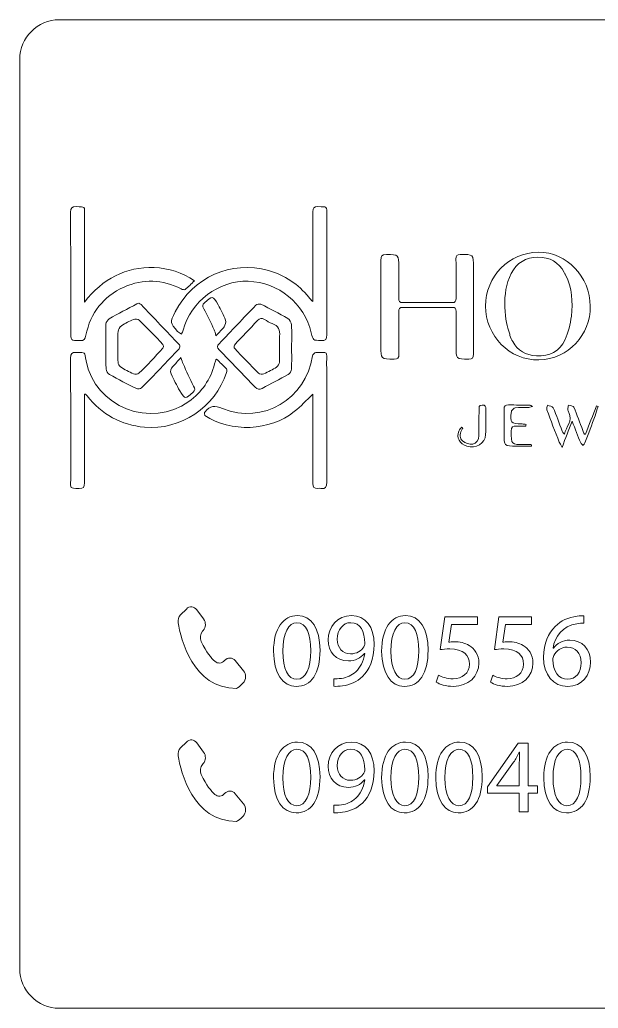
# Model space of a CAD drawing. Header units: millimetres. Extents: x -22.7 to 27.3, y 7.9 to 57.9.
# Drawn here: x -22.7 to 6.6, y 7.9 to 57.9 of the extents above; entities that cross this region are included whole.
import ezdxf

# ---------------------------------------------------------------- set-up
doc = ezdxf.new("R2010")
doc.units = ezdxf.units.MM
doc.header["$MEASUREMENT"] = 0
doc.layers.add('Layer 1', color=7, linetype='Continuous')

msp = doc.modelspace()

# ---------------------------------------------------------------- linework, layer by layer
at = {"layer": 'Layer 1', "color": 250, "lineweight": 18}
msp.add_open_spline([(-20.7048, 57.8535), (-20.7048, 57.8535), (25.2952, 57.8535), (25.2952, 57.8535), (26.3952, 57.8535), (27.2952, 56.9535), (27.2952, 55.8534), (27.2952, 55.8534), (27.2952, 9.8535), (27.2952, 9.8535), (27.2952, 8.7535), (26.3952, 7.8535), (25.2952, 7.8535), (25.2952, 7.8535), (-20.7048, 7.8535), (-20.7048, 7.8535), (-21.8047, 7.8535), (-22.7048, 8.7535), (-22.7048, 9.8535), (-22.7048, 9.8535), (-22.7048, 55.8534), (-22.7048, 55.8534), (-22.7048, 56.9535), (-21.8047, 57.8535), (-20.7048, 57.8535)], degree=3, knots=[0, 0, 0, 0, 0.125, 0.125, 0.125, 0.25, 0.25, 0.25, 0.375, 0.375, 0.375, 0.5, 0.5, 0.5, 0.625, 0.625, 0.625, 0.75, 0.75, 0.75, 0.875, 0.875, 0.875, 1, 1, 1, 1], dxfattribs=at)
at = {"layer": 'Layer 1', "color": 250, "lineweight": 9}
for points, knots in [([(-13.8655, 44.6516), (-14.0329, 44.4918), (-14.1781, 44.3406), (-14.3394, 44.2091), (-14.3744, 44.1806), (-14.4758, 44.2075), (-14.5329, 44.2364), (-15.4846, 44.7182), (-16.4599, 44.7668), (-17.4287, 44.3289), (-18.4792, 43.8539), (-19.1328, 43.0317), (-19.3562, 41.8929), (-19.3952, 41.6939), (-19.458, 41.6178), (-19.6669, 41.6235), (-20.1291, 41.6364), (-20.1293, 41.6261), (-20.1293, 42.0922), (-20.1293, 44.0998), (-20.1262, 46.1074), (-20.1334, 48.1149), (-20.1342, 48.333), (-20.0774, 48.4128), (-19.8508, 48.404), (-19.3701, 48.385), (-19.4314, 48.4338), (-19.4307, 47.9856), (-19.4287, 46.611), (-19.43, 45.2364), (-19.4303, 43.862), (-19.4303, 43.7863), (-19.4303, 43.711), (-19.4303, 43.563), (-18.5063, 44.7605), (-17.3557, 45.3655), (-15.9006, 45.3158), (-15.1729, 45.2909), (-14.4968, 45.0773), (-13.8655, 44.6516)], [0, 0, 0, 0, 0.0769231, 0.0769231, 0.0769231, 0.1538462, 0.1538462, 0.1538462, 0.2307692, 0.2307692, 0.2307692, 0.3076923, 0.3076923, 0.3076923, 0.3846154, 0.3846154, 0.3846154, 0.4615385, 0.4615385, 0.4615385, 0.5384615, 0.5384615, 0.5384615, 0.6153846, 0.6153846, 0.6153846, 0.6923077, 0.6923077, 0.6923077, 0.7692308, 0.7692308, 0.7692308, 0.8461538, 0.8461538, 0.8461538, 0.9230769, 0.9230769, 0.9230769, 1, 1, 1, 1]), ([(-7.8727, 43.6108), (-7.8727, 43.7096), (-7.8727, 43.7748), (-7.8727, 43.8401), (-7.8727, 45.2743), (-7.8696, 46.7085), (-7.8766, 48.1427), (-7.8777, 48.3363), (-7.8275, 48.4101), (-7.6242, 48.4022), (-7.1272, 48.3832), (-7.1772, 48.4591), (-7.1769, 47.9568), (-7.1757, 45.9441), (-7.1796, 43.9312), (-7.1721, 41.9185), (-7.1713, 41.6958), (-7.2208, 41.6082), (-7.4621, 41.6218), (-7.8654, 41.6444), (-7.8662, 41.6291), (-7.9586, 42.0165), (-8.3159, 43.5148), (-9.6063, 44.5724), (-11.1435, 44.6261), (-12.6326, 44.6785), (-14.0605, 43.6044), (-14.4311, 42.1566), (-14.4495, 42.084), (-14.4918, 42.0176), (-14.5231, 41.9482), (-14.588, 41.9953), (-14.6637, 42.0325), (-14.7162, 42.0906), (-15.1117, 42.5291), (-15.1103, 42.5304), (-14.8353, 43.0721), (-13.9399, 44.8349), (-12.0111, 45.6996), (-10.1199, 45.1706), (-9.2966, 44.9405), (-8.6149, 44.4799), (-8.0747, 43.8143), (-8.033, 43.7628), (-7.9922, 43.7105), (-7.9492, 43.6602), (-7.9383, 43.6477), (-7.9204, 43.6411), (-7.8727, 43.6108)], [0, 0, 0, 0, 0.0625, 0.0625, 0.0625, 0.125, 0.125, 0.125, 0.1875, 0.1875, 0.1875, 0.25, 0.25, 0.25, 0.3125, 0.3125, 0.3125, 0.375, 0.375, 0.375, 0.4375, 0.4375, 0.4375, 0.5, 0.5, 0.5, 0.5625, 0.5625, 0.5625, 0.625, 0.625, 0.625, 0.6875, 0.6875, 0.6875, 0.75, 0.75, 0.75, 0.8125, 0.8125, 0.8125, 0.875, 0.875, 0.875, 0.9375, 0.9375, 0.9375, 1, 1, 1, 1]), ([(6.1568, 43.3597), (6.1754, 41.9202), (5.0613, 40.6936), (3.5622, 40.6513), (2.0793, 40.6095), (0.8613, 41.8678), (0.8605, 43.3749), (0.8598, 44.8711), (2.0559, 46.0887), (3.531, 46.0933), (4.9765, 46.098), (6.1516, 44.8744), (6.1568, 43.3597)], [0, 0, 0, 0, 0.25, 0.25, 0.25, 0.5, 0.5, 0.5, 0.75, 0.75, 0.75, 1, 1, 1, 1]), ([(0.2474, 43.325), (0.2478, 42.5293), (0.2437, 41.7335), (0.2508, 40.9378), (0.2525, 40.756), (0.207, 40.6821), (0.0082, 40.6846), (-0.6333, 40.6928), (-0.6332, 40.6852), (-0.6328, 41.3305), (-0.6322, 41.9213), (-0.6363, 42.5122), (-0.6302, 43.1028), (-0.6286, 43.2514), (-0.6769, 43.3032), (-0.8272, 43.3024), (-1.6591, 43.297), (-2.4911, 43.2967), (-3.3231, 43.3025), (-3.4827, 43.3035), (-3.5319, 43.245), (-3.5306, 43.0908), (-3.5253, 42.3736), (-3.5321, 41.6562), (-3.5253, 40.9389), (-3.5236, 40.7581), (-3.5701, 40.6824), (-3.769, 40.6844), (-4.4317, 40.6906), (-4.4317, 40.6833), (-4.4317, 41.3442), (-4.4319, 42.791), (-4.4285, 44.2376), (-4.4367, 45.6844), (-4.4379, 45.9003), (-4.3815, 45.9821), (-4.1537, 45.9778), (-3.5284, 45.9661), (-3.5282, 45.9751), (-3.5282, 45.3418), (-3.5284, 44.8172), (-3.5245, 44.2928), (-3.5315, 43.7684), (-3.5337, 43.6054), (-3.4783, 43.545), (-3.3121, 43.5463), (-2.4862, 43.5519), (-1.6602, 43.5519), (-0.8344, 43.5463), (-0.6726, 43.545), (-0.6288, 43.6076), (-0.6302, 43.7601), (-0.6362, 44.4231), (-0.6286, 45.0864), (-0.6355, 45.7495), (-0.6373, 45.9142), (-0.5797, 45.9709), (-0.4168, 45.9741), (0.2472, 45.9876), (0.2472, 45.9913), (0.2472, 45.3324), (0.2472, 44.6633), (0.2472, 43.9941), (0.2474, 43.325)], [0, 0, 0, 0, 0.047619, 0.047619, 0.047619, 0.0952381, 0.0952381, 0.0952381, 0.1428571, 0.1428571, 0.1428571, 0.1904762, 0.1904762, 0.1904762, 0.2380952, 0.2380952, 0.2380952, 0.2857143, 0.2857143, 0.2857143, 0.3333333, 0.3333333, 0.3333333, 0.3809524, 0.3809524, 0.3809524, 0.4285714, 0.4285714, 0.4285714, 0.4761905, 0.4761905, 0.4761905, 0.5238095, 0.5238095, 0.5238095, 0.5714286, 0.5714286, 0.5714286, 0.6190476, 0.6190476, 0.6190476, 0.6666667, 0.6666667, 0.6666667, 0.7142857, 0.7142857, 0.7142857, 0.7619048, 0.7619048, 0.7619048, 0.8095238, 0.8095238, 0.8095238, 0.8571429, 0.8571429, 0.8571429, 0.9047619, 0.9047619, 0.9047619, 0.952381, 0.952381, 0.952381, 1, 1, 1, 1]), ([(2.0931, 41.885), (2.1329, 41.7713), (2.1817, 41.6666), (2.239, 41.5711), (2.48, 41.1357), (2.8904, 40.8822), (3.4414, 40.8539), (4.0925, 40.8201), (4.6137, 41.072), (4.8821, 41.6724), (5.0482, 42.0438), (5.1536, 42.458), (5.2014, 42.8633), (5.2855, 43.5744), (5.239, 44.2864), (4.912, 44.9452), (4.8907, 44.9882), (4.8684, 45.0295), (4.845, 45.0693), (4.845, 45.0693), (4.8445, 45.0702), (4.8445, 45.0702), (4.8445, 45.0702), (4.8433, 45.0722), (4.8433, 45.0722), (4.5612, 45.5832), (4.1176, 45.8484), (3.5099, 45.8442), (2.8905, 45.8398), (2.4389, 45.5635), (2.1563, 45.015), (1.8896, 44.4977), (1.8266, 43.9386), (1.8356, 43.3666), (1.8356, 43.3666), (1.8427, 43.326), (1.8427, 43.326), (1.8427, 43.326), (1.8422, 43.3238), (1.8422, 43.3238), (1.8709, 42.6743), (1.9429, 42.3609), (2.0817, 41.9506), (2.0817, 41.9506), (2.0931, 41.885), (2.0931, 41.885)], [0, 0, 0, 0, 0.0666667, 0.0666667, 0.0666667, 0.1333333, 0.1333333, 0.1333333, 0.2, 0.2, 0.2, 0.2666667, 0.2666667, 0.2666667, 0.3333333, 0.3333333, 0.3333333, 0.4, 0.4, 0.4, 0.4666667, 0.4666667, 0.4666667, 0.5333333, 0.5333333, 0.5333333, 0.6, 0.6, 0.6, 0.6666667, 0.6666667, 0.6666667, 0.7333333, 0.7333333, 0.7333333, 0.8, 0.8, 0.8, 0.8666667, 0.8666667, 0.8666667, 0.9333333, 0.9333333, 0.9333333, 1, 1, 1, 1]), ([(-16.6832, 43.5189), (-16.6478, 43.4965), (-16.6019, 43.4782), (-16.5706, 43.4458), (-15.9211, 42.7694), (-15.2717, 42.0927), (-14.6295, 41.4092), (-14.5979, 41.3759), (-14.6066, 41.254), (-14.642, 41.2163), (-15.2689, 40.5504), (-15.9, 39.8884), (-16.5406, 39.2356), (-16.5914, 39.1837), (-16.7364, 39.1648), (-16.8042, 39.1981), (-17.2627, 39.4239), (-17.7162, 39.6604), (-18.1607, 39.9121), (-18.2475, 39.9615), (-18.3396, 40.0921), (-18.3414, 40.1869), (-18.3563, 40.9452), (-18.3556, 41.7041), (-18.3426, 42.4626), (-18.3411, 42.5552), (-18.261, 42.6856), (-18.1795, 42.7314), (-17.7191, 42.9922), (-17.2472, 43.2325), (-16.7791, 43.4794), (-16.7529, 43.4932), (-16.7241, 43.5022), (-16.6832, 43.5189)], [0, 0, 0, 0, 0.0909091, 0.0909091, 0.0909091, 0.1818182, 0.1818182, 0.1818182, 0.2727273, 0.2727273, 0.2727273, 0.3636364, 0.3636364, 0.3636364, 0.4545455, 0.4545455, 0.4545455, 0.5454545, 0.5454545, 0.5454545, 0.6363636, 0.6363636, 0.6363636, 0.7272727, 0.7272727, 0.7272727, 0.8181818, 0.8181818, 0.8181818, 0.9090909, 0.9090909, 0.9090909, 1, 1, 1, 1]), ([(-12.7776, 41.8729), (-12.8214, 42.0212), (-12.8345, 42.1043), (-12.869, 42.1769), (-13.0384, 42.5336), (-13.2006, 42.8946), (-13.3931, 43.2384), (-13.4689, 43.3737), (-13.4649, 43.4457), (-13.3559, 43.5434), (-12.9585, 43.8991), (-12.9349, 43.9027), (-12.665, 43.4327), (-12.5217, 43.1834), (-12.3929, 42.9224), (-12.2925, 42.6537), (-12.259, 42.564), (-12.3049, 42.4145), (-12.3648, 42.3267), (-12.4675, 42.1761), (-12.61, 42.0526), (-12.7776, 41.8729)], [0, 0, 0, 0, 0.1428571, 0.1428571, 0.1428571, 0.2857143, 0.2857143, 0.2857143, 0.4285714, 0.4285714, 0.4285714, 0.5714286, 0.5714286, 0.5714286, 0.7142857, 0.7142857, 0.7142857, 0.8571429, 0.8571429, 0.8571429, 1, 1, 1, 1]), ([(-8.9506, 41.3173), (-8.9506, 40.9379), (-8.94, 40.5581), (-8.9582, 40.1797), (-8.9627, 40.0874), (-9.0399, 39.9617), (-9.1203, 39.9161), (-9.5539, 39.6693), (-10.0007, 39.4455), (-10.4396, 39.2077), (-10.5834, 39.1297), (-10.6843, 39.144), (-10.8019, 39.2684), (-11.4005, 39.9029), (-12.0057, 40.5308), (-12.6148, 41.1553), (-12.7278, 41.2713), (-12.7325, 41.3504), (-12.6184, 41.4689), (-11.9976, 42.1145), (-11.386, 42.7689), (-10.7618, 43.4111), (-10.7095, 43.4647), (-10.5662, 43.4932), (-10.5009, 43.4611), (-10.0427, 43.2357), (-9.5878, 43.0014), (-9.1464, 42.7445), (-9.0504, 42.6886), (-8.9662, 42.5334), (-8.9586, 42.4185), (-8.9348, 42.0528), (-8.9498, 41.6846), (-8.9498, 41.3173), (-8.95, 41.3173), (-8.9503, 41.3173), (-8.9506, 41.3173)], [0, 0, 0, 0, 0.0833333, 0.0833333, 0.0833333, 0.1666667, 0.1666667, 0.1666667, 0.25, 0.25, 0.25, 0.3333333, 0.3333333, 0.3333333, 0.4166667, 0.4166667, 0.4166667, 0.5, 0.5, 0.5, 0.5833333, 0.5833333, 0.5833333, 0.6666667, 0.6666667, 0.6666667, 0.75, 0.75, 0.75, 0.8333333, 0.8333333, 0.8333333, 0.9166667, 0.9166667, 0.9166667, 1, 1, 1, 1]), ([(-17.7389, 41.323), (-17.7385, 41.323), (-17.7381, 41.323), (-17.7375, 41.323), (-17.7375, 41.0578), (-17.7473, 40.7923), (-17.7316, 40.5279), (-17.7268, 40.4472), (-17.6717, 40.3398), (-17.6058, 40.2975), (-17.3987, 40.1644), (-17.1811, 40.0439), (-16.9558, 39.9455), (-16.8779, 39.9116), (-16.728, 39.9194), (-16.6745, 39.9725), (-16.261, 40.3839), (-15.8605, 40.8089), (-15.4643, 41.2375), (-15.4308, 41.2736), (-15.4296, 41.3938), (-15.4625, 41.4289), (-15.8533, 41.8462), (-16.2484, 42.2604), (-16.6573, 42.6601), (-16.7146, 42.716), (-16.8672, 42.7279), (-16.9494, 42.6948), (-17.1607, 42.6102), (-17.3675, 42.5041), (-17.5545, 42.3751), (-17.6419, 42.315), (-17.7202, 42.1863), (-17.7308, 42.0814), (-17.7561, 41.8309), (-17.7389, 41.5759), (-17.7389, 41.323)], [0, 0, 0, 0, 0.0833333, 0.0833333, 0.0833333, 0.1666667, 0.1666667, 0.1666667, 0.25, 0.25, 0.25, 0.3333333, 0.3333333, 0.3333333, 0.4166667, 0.4166667, 0.4166667, 0.5, 0.5, 0.5, 0.5833333, 0.5833333, 0.5833333, 0.6666667, 0.6666667, 0.6666667, 0.75, 0.75, 0.75, 0.8333333, 0.8333333, 0.8333333, 0.9166667, 0.9166667, 0.9166667, 1, 1, 1, 1]), ([(-9.5636, 41.2856), (-9.5636, 41.4723), (-9.5797, 41.6606), (-9.5599, 41.8451), (-9.5261, 42.1595), (-9.6133, 42.3799), (-9.9366, 42.4855), (-10.0715, 42.5296), (-10.1923, 42.6182), (-10.3164, 42.692), (-10.4558, 42.7751), (-10.5669, 42.7586), (-10.6809, 42.6362), (-11.0663, 42.2225), (-11.4608, 41.8175), (-11.8443, 41.4021), (-11.8722, 41.3717), (-11.8631, 41.2625), (-11.8307, 41.2279), (-11.4365, 40.8063), (-11.0392, 40.3873), (-10.6288, 39.982), (-10.5745, 39.9282), (-10.4263, 39.9172), (-10.3483, 39.9497), (-10.1272, 40.0425), (-9.9129, 40.157), (-9.7107, 40.2864), (-9.6396, 40.3319), (-9.5768, 40.4423), (-9.5706, 40.5276), (-9.5521, 40.779), (-9.5638, 41.0327), (-9.5636, 41.2856)], [0, 0, 0, 0, 0.0909091, 0.0909091, 0.0909091, 0.1818182, 0.1818182, 0.1818182, 0.2727273, 0.2727273, 0.2727273, 0.3636364, 0.3636364, 0.3636364, 0.4545455, 0.4545455, 0.4545455, 0.5454545, 0.5454545, 0.5454545, 0.6363636, 0.6363636, 0.6363636, 0.7272727, 0.7272727, 0.7272727, 0.8181818, 0.8181818, 0.8181818, 0.9090909, 0.9090909, 0.9090909, 1, 1, 1, 1]), ([(-19.4298, 38.9221), (-19.4298, 38.7818), (-19.4298, 38.646), (-19.4298, 38.5099), (-19.4296, 37.1482), (-19.4339, 35.7861), (-19.4245, 34.4244), (-19.423, 34.2063), (-19.4955, 34.1425), (-19.7039, 34.1474), (-20.2044, 34.1588), (-20.1279, 34.1292), (-20.1284, 34.5786), (-20.1304, 36.6335), (-20.1259, 38.6883), (-20.1338, 40.7433), (-20.1346, 40.9645), (-20.0728, 41.038), (-19.8488, 41.0294), (-19.3383, 41.0099), (-19.4429, 41.0788), (-19.3519, 40.6046), (-18.9036, 38.2674), (-16.0668, 37.1414), (-14.1469, 38.5456), (-13.4947, 39.0226), (-13.0483, 39.6534), (-12.8477, 40.4458), (-12.8313, 40.5099), (-12.8109, 40.5732), (-12.7904, 40.636), (-12.785, 40.6523), (-12.772, 40.6656), (-12.7541, 40.6936), (-12.5805, 40.5252), (-12.4048, 40.3652), (-12.2448, 40.1909), (-12.2138, 40.1571), (-12.2294, 40.0629), (-12.2476, 40.004), (-12.7884, 38.2728), (-14.5968, 37.0753), (-16.3905, 37.2434), (-17.5915, 37.3561), (-18.5554, 37.8872), (-19.2987, 38.8309), (-19.3209, 38.8592), (-19.3451, 38.886), (-19.3708, 38.9114), (-19.3774, 38.918), (-19.3926, 38.9158), (-19.4298, 38.9221)], [0, 0, 0, 0, 0.0588235, 0.0588235, 0.0588235, 0.1176471, 0.1176471, 0.1176471, 0.1764706, 0.1764706, 0.1764706, 0.2352941, 0.2352941, 0.2352941, 0.2941176, 0.2941176, 0.2941176, 0.3529412, 0.3529412, 0.3529412, 0.4117647, 0.4117647, 0.4117647, 0.4705882, 0.4705882, 0.4705882, 0.5294118, 0.5294118, 0.5294118, 0.5882353, 0.5882353, 0.5882353, 0.6470588, 0.6470588, 0.6470588, 0.7058824, 0.7058824, 0.7058824, 0.7647059, 0.7647059, 0.7647059, 0.8235294, 0.8235294, 0.8235294, 0.8823529, 0.8823529, 0.8823529, 0.9411765, 0.9411765, 0.9411765, 1, 1, 1, 1]), ([(-7.8723, 38.9132), (-8.1954, 38.6083), (-8.4863, 38.2952), (-8.8161, 38.0303), (-10.0408, 37.0461), (-12.0456, 36.9649), (-13.3336, 37.8354), (-13.3631, 37.8553), (-13.3486, 37.9419), (-13.3515, 37.9977), (-13.3519, 38.0048), (-13.3322, 38.0114), (-13.3252, 38.0206), (-13.0819, 38.3453), (-12.8387, 38.345), (-12.4471, 38.1877), (-10.401, 37.3647), (-8.222, 38.664), (-7.8947, 40.8535), (-7.8851, 40.9177), (-7.7815, 41.0165), (-7.7211, 41.0172), (-7.0832, 41.0241), (-7.179, 41.099), (-7.1778, 40.5146), (-7.1738, 38.4951), (-7.1798, 36.4753), (-7.1717, 34.4558), (-7.1707, 34.2222), (-7.232, 34.1146), (-7.4747, 34.151), (-7.5276, 34.1588), (-7.5834, 34.1556), (-7.6372, 34.1507), (-7.8146, 34.1343), (-7.8777, 34.2052), (-7.8769, 34.3895), (-7.8699, 35.8002), (-7.8724, 37.2109), (-7.8723, 38.6216), (-7.8723, 38.7172), (-7.8723, 38.8127), (-7.8723, 38.9132)], [0, 0, 0, 0, 0.0714286, 0.0714286, 0.0714286, 0.1428571, 0.1428571, 0.1428571, 0.2142857, 0.2142857, 0.2142857, 0.2857143, 0.2857143, 0.2857143, 0.3571429, 0.3571429, 0.3571429, 0.4285714, 0.4285714, 0.4285714, 0.5, 0.5, 0.5, 0.5714286, 0.5714286, 0.5714286, 0.6428571, 0.6428571, 0.6428571, 0.7142857, 0.7142857, 0.7142857, 0.7857143, 0.7857143, 0.7857143, 0.8571429, 0.8571429, 0.8571429, 0.9285714, 0.9285714, 0.9285714, 1, 1, 1, 1]), ([(-14.5552, 40.7744), (-14.4978, 40.6087), (-14.4767, 40.5292), (-14.4432, 40.4553), (-14.2696, 40.0746), (-14.1038, 39.6894), (-13.9109, 39.3186), (-13.8446, 39.1911), (-13.8199, 39.1192), (-13.9342, 39.0123), (-14.3233, 38.6482), (-14.332, 38.6372), (-14.6107, 39.0882), (-14.7776, 39.358), (-14.9016, 39.6547), (-15.0403, 39.9416), (-15.1085, 40.083), (-15.076, 40.2005), (-14.9586, 40.3135), (-14.8263, 40.4407), (-14.715, 40.5894), (-14.5552, 40.7744)], [0, 0, 0, 0, 0.1428571, 0.1428571, 0.1428571, 0.2857143, 0.2857143, 0.2857143, 0.4285714, 0.4285714, 0.4285714, 0.5714286, 0.5714286, 0.5714286, 0.7142857, 0.7142857, 0.7142857, 0.8571429, 0.8571429, 0.8571429, 1, 1, 1, 1]), ([(-0.2811, 37.2028), (-0.3052, 37.1628), (-0.3308, 37.1239), (-0.3532, 37.0831), (-0.4576, 36.8923), (-0.4521, 36.6747), (-0.3012, 36.5486), (-0.1708, 36.4396), (0.0492, 36.3664), (0.2146, 36.3889), (0.405, 36.4148), (0.5285, 36.5961), (0.5281, 36.8195), (0.527, 37.2595), (0.5277, 37.6994), (0.5313, 38.1392), (0.5322, 38.2437), (0.5103, 38.3602), (0.6859, 38.3643), (0.8474, 38.3682), (0.8832, 38.2824), (0.8824, 38.1544), (0.8798, 37.7279), (0.8915, 37.3003), (0.8645, 36.8752), (0.8355, 36.4217), (0.3663, 36.1418), (-0.0796, 36.2862), (-0.4597, 36.409), (-0.6201, 36.6981), (-0.4917, 37.0518), (-0.4641, 37.128), (-0.3894, 37.187), (-0.3362, 37.2542), (-0.3179, 37.2369), (-0.2994, 37.2198), (-0.2811, 37.2028)], [0, 0, 0, 0, 0.0833333, 0.0833333, 0.0833333, 0.1666667, 0.1666667, 0.1666667, 0.25, 0.25, 0.25, 0.3333333, 0.3333333, 0.3333333, 0.4166667, 0.4166667, 0.4166667, 0.5, 0.5, 0.5, 0.5833333, 0.5833333, 0.5833333, 0.6666667, 0.6666667, 0.6666667, 0.75, 0.75, 0.75, 0.8333333, 0.8333333, 0.8333333, 0.9166667, 0.9166667, 0.9166667, 1, 1, 1, 1]), ([(3.1805, 36.2853), (2.9322, 36.2853), (2.6838, 36.2853), (2.4354, 36.2853), (1.7984, 36.2853), (1.7984, 36.2853), (1.7986, 36.9298), (1.7986, 37.3397), (1.8015, 37.7497), (1.7981, 38.1597), (1.7968, 38.3137), (1.8652, 38.3796), (2.0167, 38.3759), (2.3833, 38.3665), (2.7503, 38.3609), (3.1171, 38.3519), (3.1371, 38.3513), (3.1571, 38.3349), (3.2439, 38.2962), (3.1199, 38.2683), (3.0586, 38.2438), (2.997, 38.2422), (2.7861, 38.2367), (2.5735, 38.2525), (2.3647, 38.2309), (2.2963, 38.2239), (2.2359, 38.1288), (2.1735, 38.0723), (2.1666, 38.0661), (2.1689, 38.0493), (2.1674, 38.0374), (2.0911, 37.461), (2.1302, 37.4161), (2.7069, 37.4072), (2.774, 37.4061), (2.8409, 37.3913), (2.9077, 37.3826), (2.907, 37.3553), (2.9063, 37.3278), (2.9056, 37.3), (2.7455, 37.3), (2.5843, 37.2908), (2.4247, 37.3025), (2.2329, 37.3166), (2.1579, 37.2514), (2.1584, 37.0484), (2.1605, 36.3609), (2.1542, 36.3609), (2.8378, 36.3609), (2.9508, 36.3609), (3.0638, 36.3609), (3.1764, 36.3609), (3.1778, 36.3358), (3.1792, 36.3105), (3.1805, 36.2853)], [0, 0, 0, 0, 0.0555556, 0.0555556, 0.0555556, 0.1111111, 0.1111111, 0.1111111, 0.1666667, 0.1666667, 0.1666667, 0.2222222, 0.2222222, 0.2222222, 0.2777778, 0.2777778, 0.2777778, 0.3333333, 0.3333333, 0.3333333, 0.3888889, 0.3888889, 0.3888889, 0.4444444, 0.4444444, 0.4444444, 0.5, 0.5, 0.5, 0.5555556, 0.5555556, 0.5555556, 0.6111111, 0.6111111, 0.6111111, 0.6666667, 0.6666667, 0.6666667, 0.7222222, 0.7222222, 0.7222222, 0.7777778, 0.7777778, 0.7777778, 0.8333333, 0.8333333, 0.8333333, 0.8888889, 0.8888889, 0.8888889, 0.9444444, 0.9444444, 0.9444444, 1, 1, 1, 1]), ([(5.9212, 36.8847), (6.104, 37.3651), (6.2871, 37.8456), (6.4699, 38.3263), (6.4972, 38.3169), (6.5243, 38.3077), (6.5512, 38.2983), (6.5027, 38.1391), (6.4617, 37.9771), (6.4042, 37.8211), (6.2361, 37.3643), (6.0627, 36.9092), (5.8881, 36.455), (5.8681, 36.4031), (5.8247, 36.3599), (5.7923, 36.3127), (5.752, 36.3591), (5.6959, 36.3991), (5.6738, 36.4528), (5.5335, 36.7948), (5.401, 37.1399), (5.2386, 37.5537), (5.062, 37.088), (4.9113, 36.6908), (4.735, 36.2254), (4.661, 36.3604), (4.6178, 36.4213), (4.5917, 36.4886), (4.3788, 37.0322), (4.1651, 37.5754), (3.9637, 38.123), (3.9396, 38.1885), (3.9864, 38.2801), (4.0002, 38.3596), (4.0976, 38.3181), (4.2527, 38.3016), (4.283, 38.2313), (4.4504, 37.8451), (4.5862, 37.4454), (4.7347, 37.0513), (4.755, 36.9981), (4.7871, 36.9495), (4.8484, 36.8976), (4.9389, 37.262), (5.2756, 37.5624), (5.0819, 37.9868), (5.0571, 38.0416), (5.0275, 38.0997), (5.0255, 38.157), (5.023, 38.2255), (5.0475, 38.2949), (5.0606, 38.364), (5.1523, 38.3293), (5.2997, 38.319), (5.3268, 38.2565), (5.4933, 37.8708), (5.6325, 37.4733), (5.7816, 37.0798), (5.8061, 37.0151), (5.8337, 36.9513), (5.8599, 36.8872), (5.8801, 36.8864), (5.9008, 36.8855), (5.9212, 36.8847)], [0, 0, 0, 0, 0.047619, 0.047619, 0.047619, 0.0952381, 0.0952381, 0.0952381, 0.1428571, 0.1428571, 0.1428571, 0.1904762, 0.1904762, 0.1904762, 0.2380952, 0.2380952, 0.2380952, 0.2857143, 0.2857143, 0.2857143, 0.3333333, 0.3333333, 0.3333333, 0.3809524, 0.3809524, 0.3809524, 0.4285714, 0.4285714, 0.4285714, 0.4761905, 0.4761905, 0.4761905, 0.5238095, 0.5238095, 0.5238095, 0.5714286, 0.5714286, 0.5714286, 0.6190476, 0.6190476, 0.6190476, 0.6666667, 0.6666667, 0.6666667, 0.7142857, 0.7142857, 0.7142857, 0.7619048, 0.7619048, 0.7619048, 0.8095238, 0.8095238, 0.8095238, 0.8571429, 0.8571429, 0.8571429, 0.9047619, 0.9047619, 0.9047619, 0.952381, 0.952381, 0.952381, 1, 1, 1, 1]), ([(-13.4583, 26.9197), (-13.4583, 26.9197), (-13.4255, 26.9569), (-13.4255, 26.9569), (-13.2854, 27.1149), (-13.2753, 27.3703), (-13.4018, 27.5426), (-13.4018, 27.5426), (-13.7404, 28.0026), (-13.7404, 28.0026), (-13.8763, 28.1875), (-14.1182, 28.2079), (-14.2766, 28.048), (-14.2766, 28.048), (-14.5674, 27.7544), (-14.5674, 27.7544), (-14.6674, 27.6531), (-14.7127, 27.4999), (-14.6882, 27.3496), (-14.5566, 26.5403), (-13.9686, 24.033), (-11.7342, 24.033), (-11.6838, 24.033), (-11.5398, 24.1671), (-11.4039, 24.3058), (-11.2449, 24.4686), (-11.2339, 24.7497), (-11.3809, 24.9266), (-11.3809, 24.9266), (-11.803, 25.4351), (-11.803, 25.4351), (-11.9487, 25.6106), (-12.1905, 25.6137), (-12.3406, 25.4418), (-12.3406, 25.4418), (-12.3406, 25.4418), (-12.3406, 25.4418), (-12.474, 25.2888), (-12.6843, 25.2713), (-12.8343, 25.4022), (-13.0151, 25.5596), (-13.2603, 25.8538), (-13.5228, 26.3995), (-13.6044, 26.5694), (-13.5789, 26.7837), (-13.4583, 26.9197)], [0, 0, 0, 0, 0.0666667, 0.0666667, 0.0666667, 0.1333333, 0.1333333, 0.1333333, 0.2, 0.2, 0.2, 0.2666667, 0.2666667, 0.2666667, 0.3333333, 0.3333333, 0.3333333, 0.4, 0.4, 0.4, 0.4666667, 0.4666667, 0.4666667, 0.5333333, 0.5333333, 0.5333333, 0.6, 0.6, 0.6, 0.6666667, 0.6666667, 0.6666667, 0.7333333, 0.7333333, 0.7333333, 0.8, 0.8, 0.8, 0.8666667, 0.8666667, 0.8666667, 0.9333333, 0.9333333, 0.9333333, 1, 1, 1, 1]), ([(-7.5148, 25.9606), (-7.5148, 24.7826), (-7.9519, 24.1326), (-8.7192, 24.1326), (-9.3961, 24.1326), (-9.8543, 24.7669), (-9.8649, 25.9124), (-9.8649, 27.0743), (-9.364, 27.7137), (-8.6605, 27.7137), (-7.9306, 27.7137), (-7.5148, 27.0637), (-7.5148, 25.9606)], [0, 0, 0, 0, 0.25, 0.25, 0.25, 0.5, 0.5, 0.5, 0.75, 0.75, 0.75, 1, 1, 1, 1]), ([(-6.8109, 24.5216), (-6.7097, 24.5109), (-6.5925, 24.5216), (-6.4324, 24.5375), (-6.1608, 24.5749), (-5.905, 24.6868), (-5.7078, 24.8733), (-5.4786, 25.081), (-5.3134, 25.3848), (-5.2493, 25.7952), (-5.2493, 25.7952), (-5.2655, 25.7952), (-5.2655, 25.7952), (-5.4573, 25.5607), (-5.7344, 25.422), (-6.0808, 25.422), (-6.7043, 25.422), (-7.104, 25.8914), (-7.104, 26.4828), (-7.104, 27.1381), (-6.6297, 27.7137), (-5.9208, 27.7137), (-5.2121, 27.7137), (-4.7752, 27.1381), (-4.7752, 26.2534), (-4.7752, 25.4914), (-5.0309, 24.9587), (-5.372, 24.628), (-5.6385, 24.3669), (-6.0061, 24.207), (-6.3792, 24.1647), (-6.5498, 24.1379), (-6.6989, 24.1326), (-6.8109, 24.1379), (-6.8109, 24.1379), (-6.8109, 24.5216), (-6.8109, 24.5216)], [0, 0, 0, 0, 0.0833333, 0.0833333, 0.0833333, 0.1666667, 0.1666667, 0.1666667, 0.25, 0.25, 0.25, 0.3333333, 0.3333333, 0.3333333, 0.4166667, 0.4166667, 0.4166667, 0.5, 0.5, 0.5, 0.5833333, 0.5833333, 0.5833333, 0.6666667, 0.6666667, 0.6666667, 0.75, 0.75, 0.75, 0.8333333, 0.8333333, 0.8333333, 0.9166667, 0.9166667, 0.9166667, 1, 1, 1, 1]), ([(-2.0464, 25.9606), (-2.0464, 24.7826), (-2.4833, 24.1326), (-3.2508, 24.1326), (-3.9275, 24.1326), (-4.3857, 24.7669), (-4.3963, 25.9124), (-4.3963, 27.0743), (-3.8954, 27.7137), (-3.1919, 27.7137), (-2.462, 27.7137), (-2.0464, 27.0637), (-2.0464, 25.9606)], [0, 0, 0, 0, 0.25, 0.25, 0.25, 0.5, 0.5, 0.5, 0.75, 0.75, 0.75, 1, 1, 1, 1]), ([(0.4537, 27.2607), (0.4537, 27.2607), (-0.8681, 27.2607), (-0.8681, 27.2607), (-0.8681, 27.2607), (-1.0012, 26.371), (-1.0012, 26.371), (-0.9213, 26.3816), (-0.8468, 26.3922), (-0.7187, 26.3922), (-0.4523, 26.3922), (-0.186, 26.3333), (0.0273, 26.2054), (0.2991, 26.0511), (0.5229, 25.7525), (0.5229, 25.3157), (0.5229, 24.6386), (-0.0154, 24.1326), (-0.7669, 24.1326), (-1.1451, 24.1326), (-1.465, 24.2391), (-1.6302, 24.3458), (-1.6302, 24.3458), (-1.5128, 24.7027), (-1.5128, 24.7027), (-1.3689, 24.6177), (-1.0866, 24.5109), (-0.7721, 24.5109), (-0.3297, 24.5109), (0.0487, 24.7985), (0.0487, 25.2623), (0.0433, 25.71), (-0.2552, 26.0299), (-0.9481, 26.0299), (-1.1451, 26.0299), (-1.2997, 26.0084), (-1.4276, 25.9923), (-1.4276, 25.9923), (-1.2038, 27.6553), (-1.2038, 27.6553), (-1.2038, 27.6553), (0.4537, 27.6553), (0.4537, 27.6553), (0.4537, 27.6553), (0.4537, 27.2607), (0.4537, 27.2607)], [0, 0, 0, 0, 0.0666667, 0.0666667, 0.0666667, 0.1333333, 0.1333333, 0.1333333, 0.2, 0.2, 0.2, 0.2666667, 0.2666667, 0.2666667, 0.3333333, 0.3333333, 0.3333333, 0.4, 0.4, 0.4, 0.4666667, 0.4666667, 0.4666667, 0.5333333, 0.5333333, 0.5333333, 0.6, 0.6, 0.6, 0.6666667, 0.6666667, 0.6666667, 0.7333333, 0.7333333, 0.7333333, 0.8, 0.8, 0.8, 0.8666667, 0.8666667, 0.8666667, 0.9333333, 0.9333333, 0.9333333, 1, 1, 1, 1]), ([(3.1878, 27.2607), (3.1878, 27.2607), (1.8662, 27.2607), (1.8662, 27.2607), (1.8662, 27.2607), (1.7329, 26.371), (1.7329, 26.371), (1.8128, 26.3816), (1.8875, 26.3922), (2.0154, 26.3922), (2.2818, 26.3922), (2.5484, 26.3333), (2.7613, 26.2054), (3.0331, 26.0511), (3.257, 25.7525), (3.257, 25.3157), (3.257, 24.6386), (2.7189, 24.1326), (1.9674, 24.1326), (1.5892, 24.1326), (1.2692, 24.2391), (1.1041, 24.3458), (1.1041, 24.3458), (1.2214, 24.7027), (1.2214, 24.7027), (1.3653, 24.6177), (1.6478, 24.5109), (1.9621, 24.5109), (2.4044, 24.5109), (2.7827, 24.7985), (2.7827, 25.2623), (2.7775, 25.71), (2.4791, 26.0299), (1.7862, 26.0299), (1.5892, 26.0299), (1.4346, 26.0084), (1.3067, 25.9923), (1.3067, 25.9923), (1.5304, 27.6553), (1.5304, 27.6553), (1.5304, 27.6553), (3.1878, 27.6553), (3.1878, 27.6553), (3.1878, 27.6553), (3.1878, 27.2607), (3.1878, 27.2607)], [0, 0, 0, 0, 0.0666667, 0.0666667, 0.0666667, 0.1333333, 0.1333333, 0.1333333, 0.2, 0.2, 0.2, 0.2666667, 0.2666667, 0.2666667, 0.3333333, 0.3333333, 0.3333333, 0.4, 0.4, 0.4, 0.4666667, 0.4666667, 0.4666667, 0.5333333, 0.5333333, 0.5333333, 0.6, 0.6, 0.6, 0.6666667, 0.6666667, 0.6666667, 0.7333333, 0.7333333, 0.7333333, 0.8, 0.8, 0.8, 0.8666667, 0.8666667, 0.8666667, 0.9333333, 0.9333333, 0.9333333, 1, 1, 1, 1]), ([(5.8316, 27.3248), (5.7359, 27.3299), (5.6132, 27.3248), (5.4798, 27.3035), (4.7443, 27.1808), (4.3553, 26.6427), (4.2754, 26.0722), (4.2754, 26.0722), (4.2917, 26.0722), (4.2917, 26.0722), (4.4566, 26.2909), (4.7443, 26.4723), (5.1281, 26.4723), (5.7409, 26.4723), (6.1727, 26.0299), (6.1727, 25.3529), (6.1727, 24.7187), (5.7409, 24.1326), (5.0216, 24.1326), (4.2809, 24.1326), (3.7958, 24.7079), (3.7958, 25.6088), (3.7958, 26.2909), (4.0411, 26.8292), (4.3822, 27.1702), (4.6699, 27.4527), (5.0537, 27.6283), (5.4905, 27.6818), (5.629, 27.7031), (5.7464, 27.7084), (5.8316, 27.7084), (5.8316, 27.7084), (5.8316, 27.3248), (5.8316, 27.3248)], [0, 0, 0, 0, 0.0909091, 0.0909091, 0.0909091, 0.1818182, 0.1818182, 0.1818182, 0.2727273, 0.2727273, 0.2727273, 0.3636364, 0.3636364, 0.3636364, 0.4545455, 0.4545455, 0.4545455, 0.5454545, 0.5454545, 0.5454545, 0.6363636, 0.6363636, 0.6363636, 0.7272727, 0.7272727, 0.7272727, 0.8181818, 0.8181818, 0.8181818, 0.9090909, 0.9090909, 0.9090909, 1, 1, 1, 1]), ([(-9.3961, 25.9071), (-9.3961, 25.0067), (-9.1189, 24.495), (-8.6927, 24.495), (-8.2131, 24.495), (-7.9838, 25.0545), (-7.9838, 25.9392), (-7.9838, 26.7918), (-8.2023, 27.3514), (-8.6873, 27.3514), (-9.0975, 27.3514), (-9.3961, 26.8504), (-9.3961, 25.9071)], [0, 0, 0, 0, 0.25, 0.25, 0.25, 0.5, 0.5, 0.5, 0.75, 0.75, 0.75, 1, 1, 1, 1]), ([(-6.6403, 26.5146), (-6.6403, 26.083), (-6.3792, 25.7794), (-5.9742, 25.7794), (-5.6599, 25.7794), (-5.4146, 25.9337), (-5.2921, 26.1418), (-5.2655, 26.1842), (-5.2493, 26.2375), (-5.2493, 26.3123), (-5.2493, 26.9038), (-5.468, 27.3565), (-5.9582, 27.3565), (-6.3578, 27.3565), (-6.6403, 27.0051), (-6.6403, 26.5146)], [0, 0, 0, 0, 0.2, 0.2, 0.2, 0.4, 0.4, 0.4, 0.6, 0.6, 0.6, 0.8, 0.8, 0.8, 1, 1, 1, 1]), ([(-3.9275, 25.9071), (-3.9275, 25.0067), (-3.6504, 24.495), (-3.224, 24.495), (-2.7445, 24.495), (-2.5152, 25.0545), (-2.5152, 25.9392), (-2.5152, 26.7918), (-2.7337, 27.3514), (-3.2187, 27.3514), (-3.629, 27.3514), (-3.9275, 26.8504), (-3.9275, 25.9071)], [0, 0, 0, 0, 0.25, 0.25, 0.25, 0.5, 0.5, 0.5, 0.75, 0.75, 0.75, 1, 1, 1, 1]), ([(5.6982, 25.3263), (5.6982, 25.8217), (5.4157, 26.1204), (4.9841, 26.1204), (4.7019, 26.1204), (4.4408, 25.9445), (4.3126, 25.6939), (4.2809, 25.6409), (4.2595, 25.5713), (4.2595, 25.4861), (4.2703, 24.916), (4.5314, 24.495), (5.0216, 24.495), (5.4265, 24.495), (5.6982, 24.8306), (5.6982, 25.3263)], [0, 0, 0, 0, 0.2, 0.2, 0.2, 0.4, 0.4, 0.4, 0.6, 0.6, 0.6, 0.8, 0.8, 0.8, 1, 1, 1, 1]), ([(-13.4583, 20.1889), (-13.4583, 20.1889), (-13.4255, 20.2263), (-13.4255, 20.2263), (-13.2854, 20.3843), (-13.2753, 20.6397), (-13.4018, 20.8118), (-13.4018, 20.8118), (-13.7404, 21.2718), (-13.7404, 21.2718), (-13.8763, 21.4569), (-14.1182, 21.4776), (-14.2766, 21.3173), (-14.2766, 21.3173), (-14.5674, 21.0237), (-14.5674, 21.0237), (-14.6674, 20.9225), (-14.7127, 20.7692), (-14.6882, 20.619), (-14.5566, 19.8097), (-13.9686, 17.3024), (-11.7342, 17.3024), (-11.6838, 17.3024), (-11.5398, 17.4364), (-11.4039, 17.5752), (-11.2449, 17.7378), (-11.2339, 18.0189), (-11.3809, 18.196), (-11.3809, 18.196), (-11.803, 18.7045), (-11.803, 18.7045), (-11.9487, 18.8802), (-12.1905, 18.883), (-12.3406, 18.7111), (-12.3406, 18.7111), (-12.3406, 18.7111), (-12.3406, 18.7111), (-12.474, 18.5582), (-12.6843, 18.5405), (-12.8343, 18.6714), (-13.0151, 18.8292), (-13.2603, 19.123), (-13.5228, 19.6687), (-13.6044, 19.8389), (-13.5789, 20.0529), (-13.4583, 20.1889)], [0, 0, 0, 0, 0.0666667, 0.0666667, 0.0666667, 0.1333333, 0.1333333, 0.1333333, 0.2, 0.2, 0.2, 0.2666667, 0.2666667, 0.2666667, 0.3333333, 0.3333333, 0.3333333, 0.4, 0.4, 0.4, 0.4666667, 0.4666667, 0.4666667, 0.5333333, 0.5333333, 0.5333333, 0.6, 0.6, 0.6, 0.6666667, 0.6666667, 0.6666667, 0.7333333, 0.7333333, 0.7333333, 0.8, 0.8, 0.8, 0.8666667, 0.8666667, 0.8666667, 0.9333333, 0.9333333, 0.9333333, 1, 1, 1, 1]), ([(-7.5148, 19.5644), (-7.5148, 18.3865), (-7.9519, 17.7364), (-8.7192, 17.7364), (-9.3961, 17.7364), (-9.8543, 18.3706), (-9.8649, 19.5162), (-9.8649, 20.6781), (-9.364, 21.3176), (-8.6605, 21.3176), (-7.9306, 21.3176), (-7.5148, 20.6675), (-7.5148, 19.5644)], [0, 0, 0, 0, 0.25, 0.25, 0.25, 0.5, 0.5, 0.5, 0.75, 0.75, 0.75, 1, 1, 1, 1]), ([(-6.8109, 18.1253), (-6.7097, 18.1147), (-6.5925, 18.1253), (-6.4324, 18.1412), (-6.1608, 18.1788), (-5.905, 18.2908), (-5.7078, 18.4771), (-5.4786, 18.6848), (-5.3134, 18.9888), (-5.2493, 19.399), (-5.2493, 19.399), (-5.2655, 19.399), (-5.2655, 19.399), (-5.4573, 19.1644), (-5.7344, 19.0259), (-6.0808, 19.0259), (-6.7043, 19.0259), (-7.104, 19.4951), (-7.104, 20.0867), (-7.104, 20.7419), (-6.6297, 21.3176), (-5.9208, 21.3176), (-5.2121, 21.3176), (-4.7752, 20.7419), (-4.7752, 19.8572), (-4.7752, 19.0952), (-5.0309, 18.5626), (-5.372, 18.2319), (-5.6385, 17.9707), (-6.0061, 17.8109), (-6.3792, 17.7686), (-6.5498, 17.7415), (-6.6989, 17.7364), (-6.8109, 17.7415), (-6.8109, 17.7415), (-6.8109, 18.1253), (-6.8109, 18.1253)], [0, 0, 0, 0, 0.0833333, 0.0833333, 0.0833333, 0.1666667, 0.1666667, 0.1666667, 0.25, 0.25, 0.25, 0.3333333, 0.3333333, 0.3333333, 0.4166667, 0.4166667, 0.4166667, 0.5, 0.5, 0.5, 0.5833333, 0.5833333, 0.5833333, 0.6666667, 0.6666667, 0.6666667, 0.75, 0.75, 0.75, 0.8333333, 0.8333333, 0.8333333, 0.9166667, 0.9166667, 0.9166667, 1, 1, 1, 1]), ([(-2.0464, 19.5644), (-2.0464, 18.3865), (-2.4833, 17.7364), (-3.2508, 17.7364), (-3.9275, 17.7364), (-4.3857, 18.3706), (-4.3963, 19.5162), (-4.3963, 20.6781), (-3.8954, 21.3176), (-3.1919, 21.3176), (-2.462, 21.3176), (-2.0464, 20.6675), (-2.0464, 19.5644)], [0, 0, 0, 0, 0.25, 0.25, 0.25, 0.5, 0.5, 0.5, 0.75, 0.75, 0.75, 1, 1, 1, 1]), ([(0.6881, 19.5644), (0.6881, 18.3865), (0.2511, 17.7364), (-0.5163, 17.7364), (-1.1931, 17.7364), (-1.6513, 18.3706), (-1.662, 19.5162), (-1.662, 20.6781), (-1.1611, 21.3176), (-0.4576, 21.3176), (0.2725, 21.3176), (0.6881, 20.6675), (0.6881, 19.5644)], [0, 0, 0, 0, 0.25, 0.25, 0.25, 0.5, 0.5, 0.5, 0.75, 0.75, 0.75, 1, 1, 1, 1]), ([(2.5698, 17.795), (2.5698, 17.795), (2.5698, 18.7383), (2.5698, 18.7383), (2.5698, 18.7383), (0.9602, 18.7383), (0.9602, 18.7383), (0.9602, 18.7383), (0.9602, 19.0474), (0.9602, 19.0474), (0.9602, 19.0474), (2.5057, 21.259), (2.5057, 21.259), (2.5057, 21.259), (3.0117, 21.259), (3.0117, 21.259), (3.0117, 21.259), (3.0117, 19.1058), (3.0117, 19.1058), (3.0117, 19.1058), (3.4968, 19.1058), (3.4968, 19.1058), (3.4968, 19.1058), (3.4968, 18.7383), (3.4968, 18.7383), (3.4968, 18.7383), (3.0117, 18.7383), (3.0117, 18.7383), (3.0117, 18.7383), (3.0117, 17.795), (3.0117, 17.795), (3.0117, 17.795), (2.5698, 17.795), (2.5698, 17.795)], [0, 0, 0, 0, 0.0909091, 0.0909091, 0.0909091, 0.1818182, 0.1818182, 0.1818182, 0.2727273, 0.2727273, 0.2727273, 0.3636364, 0.3636364, 0.3636364, 0.4545455, 0.4545455, 0.4545455, 0.5454545, 0.5454545, 0.5454545, 0.6363636, 0.6363636, 0.6363636, 0.7272727, 0.7272727, 0.7272727, 0.8181818, 0.8181818, 0.8181818, 0.9090909, 0.9090909, 0.9090909, 1, 1, 1, 1]), ([(6.1568, 19.5644), (6.1568, 18.3865), (5.7196, 17.7364), (4.9524, 17.7364), (4.2754, 17.7364), (3.8172, 18.3706), (3.8066, 19.5162), (3.8066, 20.6781), (4.3075, 21.3176), (5.011, 21.3176), (5.7409, 21.3176), (6.1568, 20.6675), (6.1568, 19.5644)], [0, 0, 0, 0, 0.25, 0.25, 0.25, 0.5, 0.5, 0.5, 0.75, 0.75, 0.75, 1, 1, 1, 1]), ([(-9.3961, 19.5109), (-9.3961, 18.6104), (-9.1189, 18.0989), (-8.6927, 18.0989), (-8.2131, 18.0989), (-7.9838, 18.6584), (-7.9838, 19.5431), (-7.9838, 20.3958), (-8.2023, 20.9551), (-8.6873, 20.9551), (-9.0975, 20.9551), (-9.3961, 20.4544), (-9.3961, 19.5109)], [0, 0, 0, 0, 0.25, 0.25, 0.25, 0.5, 0.5, 0.5, 0.75, 0.75, 0.75, 1, 1, 1, 1]), ([(-6.6403, 20.1184), (-6.6403, 19.6868), (-6.3792, 19.3832), (-5.9742, 19.3832), (-5.6599, 19.3832), (-5.4146, 19.5375), (-5.2921, 19.7456), (-5.2655, 19.7879), (-5.2493, 19.8414), (-5.2493, 19.9162), (-5.2493, 20.5077), (-5.468, 20.9604), (-5.9582, 20.9604), (-6.3578, 20.9604), (-6.6403, 20.609), (-6.6403, 20.1184)], [0, 0, 0, 0, 0.2, 0.2, 0.2, 0.4, 0.4, 0.4, 0.6, 0.6, 0.6, 0.8, 0.8, 0.8, 1, 1, 1, 1]), ([(-3.9275, 19.5109), (-3.9275, 18.6104), (-3.6504, 18.0989), (-3.224, 18.0989), (-2.7445, 18.0989), (-2.5152, 18.6584), (-2.5152, 19.5431), (-2.5152, 20.3958), (-2.7337, 20.9551), (-3.2187, 20.9551), (-3.629, 20.9551), (-3.9275, 20.4544), (-3.9275, 19.5109)], [0, 0, 0, 0, 0.25, 0.25, 0.25, 0.5, 0.5, 0.5, 0.75, 0.75, 0.75, 1, 1, 1, 1]), ([(-1.1931, 19.5109), (-1.1931, 18.6104), (-0.9159, 18.0989), (-0.4896, 18.0989), (-0.01, 18.0989), (0.2191, 18.6584), (0.2191, 19.5431), (0.2191, 20.3958), (0.0006, 20.9551), (-0.4844, 20.9551), (-0.8946, 20.9551), (-1.1931, 20.4544), (-1.1931, 19.5109)], [0, 0, 0, 0, 0.25, 0.25, 0.25, 0.5, 0.5, 0.5, 0.75, 0.75, 0.75, 1, 1, 1, 1]), ([(2.5698, 19.1058), (2.5698, 19.1058), (2.5698, 20.2624), (2.5698, 20.2624), (2.5698, 20.4436), (2.5749, 20.6248), (2.5857, 20.806), (2.5857, 20.806), (2.5698, 20.806), (2.5698, 20.806), (2.463, 20.6035), (2.3778, 20.4544), (2.2818, 20.2944), (2.2818, 20.2944), (1.4346, 19.1166), (1.4346, 19.1166), (1.4346, 19.1166), (1.4346, 19.1058), (1.4346, 19.1058), (1.4346, 19.1058), (2.5698, 19.1058), (2.5698, 19.1058)], [0, 0, 0, 0, 0.1428571, 0.1428571, 0.1428571, 0.2857143, 0.2857143, 0.2857143, 0.4285714, 0.4285714, 0.4285714, 0.5714286, 0.5714286, 0.5714286, 0.7142857, 0.7142857, 0.7142857, 0.8571429, 0.8571429, 0.8571429, 1, 1, 1, 1]), ([(4.2754, 19.5109), (4.2754, 18.6104), (4.5524, 18.0989), (4.9789, 18.0989), (5.4584, 18.0989), (5.6876, 18.6584), (5.6876, 19.5431), (5.6876, 20.3958), (5.4692, 20.9551), (4.9841, 20.9551), (4.5737, 20.9551), (4.2754, 20.4544), (4.2754, 19.5109)], [0, 0, 0, 0, 0.25, 0.25, 0.25, 0.5, 0.5, 0.5, 0.75, 0.75, 0.75, 1, 1, 1, 1])]:
    msp.add_open_spline(points, degree=3, knots=knots, dxfattribs=at)

doc.saveas('drawing.dxf')
